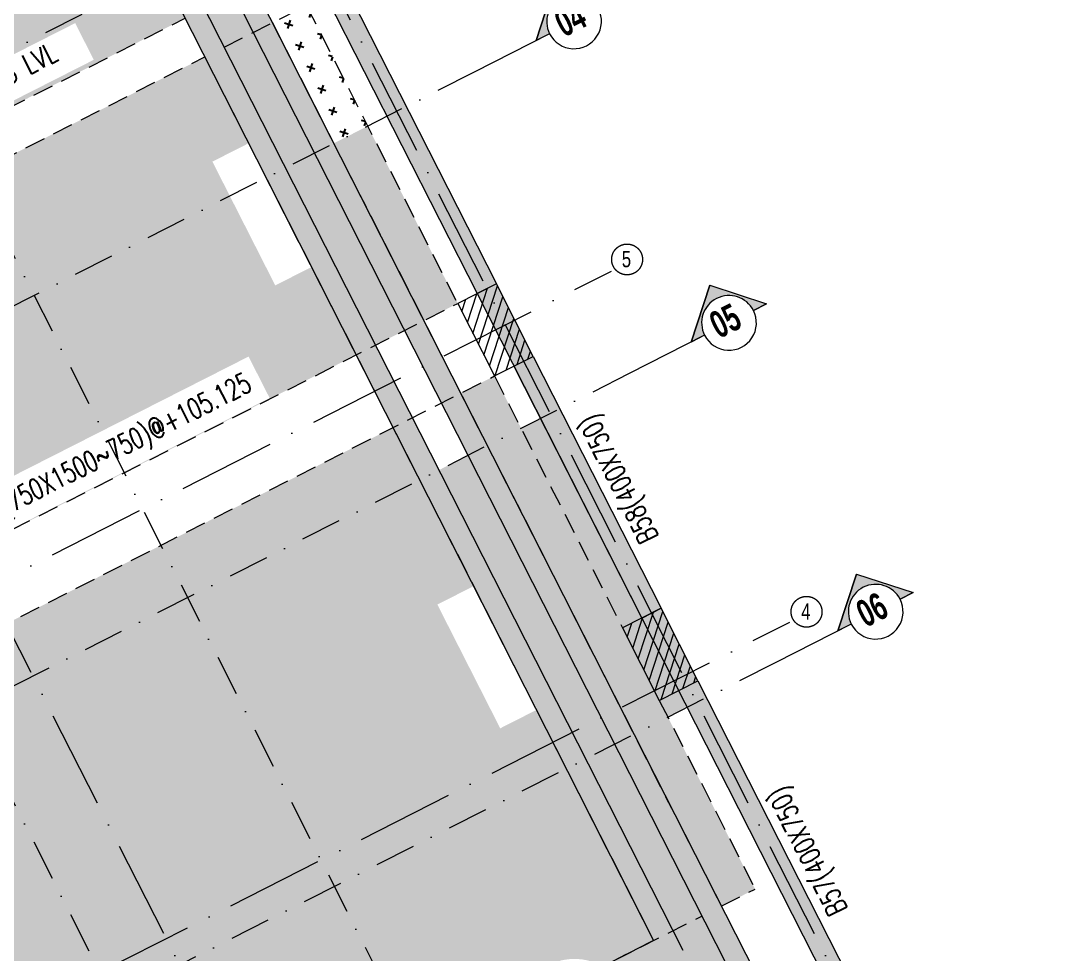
# Model space of a CAD drawing. Header units: millimetres. Extents: x -2919 to 44733, y 0 to 56430.
# Drawn here: x 23755 to 33197, y 35565 to 44180 of the extents above; entities that cross this region are included whole.
import ezdxf

# ---------------------------------------------------------------- set-up
doc = ezdxf.new("R2010")
doc.units = ezdxf.units.MM
for name, pattern in [('ACAD_ISO10W100', [18, 12, -3, 0, -3]), ('CONTINOUS', [0]), ('DASHDOT', [1, 0.5, -0.25, 0, -0.25]), ('HIDDEN', [9.524999999999999, 6.349999999999999, -3.174999999999999])]:
    doc.linetypes.add(name, pattern=pattern)
for name, color, linetype, lineweight in [('Elevation-1', 41, 'Continuous', 20), ('G-ANNO-SYMB', 111, 'Continuous', 9), ('Grids', 9, 'ACAD_ISO10W100', 5), ('S-BEAM-IDEN', 2, 'Continuous', 9), ('S-COL HATCH', 8, 'Continuous', 0), ('S-COLUMN', 6, 'Continuous', 9), ('STR-BEAM', 2, 'CONTINOUS', 18), ('STR-RC WALL HATCH', 9, 'Continuous', 20), ('structural wall', 10, 'HIDDEN', 5)]:
    doc.layers.add(name, color=color, linetype=linetype, lineweight=lineweight)
for name, color, linetype in [('Fixtures', 133, 'Continuous'), ('Hatch', 8, 'Continuous'), ('S- Structural', 5, 'Continuous')]:
    doc.layers.add(name, color=color, linetype=linetype)
doc.styles.add('ROMANS', font='simplex.shx', dxfattribs={"width": 0.75})
doc.styles.add('SOBHA', font='swisscl.ttf')
doc.styles.add('Swis721 LtCn BT_B', font='', dxfattribs={"width": 0.9, "height": 249.9999999999997})
doc.styles.get('Swis721 LtCn BT_B').set_extended_font_data('Swis721 LtCn BT', bold=True)
pattern_1 = [(49.9999504789431, (-25252523.76897712, -12410075.17188596), (91.09232760984843, -7.969621501053467), [9.524999999999904, -104.7749999999992]), (354.999950478943, (-25252523.76897712, -12410075.17188596), (-17.62162814673788, 95.52843785002325), [7.619999999999958, -83.82029208499934]), (100.451395178943, (-25252516.17797419, -12410075.83601926), (73.47069922276646, 87.55881245500152), [8.095004399999846, -89.04512229999877]), (46.18415047894308, (-25252523.76895516, -12410049.77188595), (135.5395022773068, -21.02128111390749), [14.28749999999998, -157.1624999999997]), (96.63550808894254, (-25252512.47400669, -12410051.52364571), (118.7021739515862, 123.7129597039663), [12.14251156999999, -133.5678040799998]), (351.1841016489429, (-25252523.76895516, -12410049.77188595), (118.7021739583232, 123.7129596978718), [11.42998353499978, -125.7298659599982]), (20.99995047894306, (-25252511.06896065, -12410056.12189692), (75.80715144035177, -51.13266461410013), [9.524999999999947, -104.7749999999996]), (325.9999504789429, (-25252511.06896065, -12410056.12189692), (30.90109377114721, 92.093956353209), [7.619999999999992, -83.8199999999999]), (71.45139547894311, (-25252504.75169807, -12410060.38295234), (106.7082450424678, 40.9612922144458), [8.095004399999986, -89.04496879999986]), (37.49995047894311, (-25252523.76897712, -12410075.17188596), (1.544338165987522, 42.27751810181239), [0, -82.80400000000007, 0, -85.09000000000007, 0, -84.13750000000007]), (7.499950478943186, (-25252523.76897712, -12410075.17188596), (33.40987454845087, 50.09025853274045), [0, -48.51399999999943, 0, -80.89899999999889, 0, -32.06749999999945]), (327.499950478943, (-25252552.08997711, -12410075.17186148), (67.79529510771792, -2.864430592183612), [0, -31.74999999999997, 0, -99.05999999999989, 0, -131.4449999999998]), (317.499950478943, (-25252564.78997711, -12410075.1718505), (74.06460168110925, 12.71318150222933), [0, -41.27499999999996, 0, -65.78599999999994, 0, -93.34499999999994])]
pattern_2 = [(162, (-17109379.63090742, -22018365.40629138), (-200.0366698188785, -101.9237741048327), [79.375, -238.125]), (252, (-17109405.11185094, -22018315.39712392), (101.9237741048327, -200.0366698188785), [79.375, -238.125])]
pattern_3 = [(45.00001396789906, (-25479258.3521943, -12251012.0416264), (-56.1266144395504, 56.12658707381072), [])]
pattern_4 = [(79.99999999906112, (-23915.3011732325, -243993.4537349455), (165.7460943013167, 77.28868150550268), [19.04999999999996, -209.5499999999997]), (24.99999999906112, (-23915.3011732325, -243993.4537349455), (-126.0501208873991, 147.8383708334973), [15.23999999999999, -167.6405841699999]), (130.4514446990611, (-23901.48904273659, -243987.0130327232), (39.69597689160375, 225.1270453541081), [16.19000879999999, -178.0902445999999]), (76.1841999990611, (-23940.70117322262, -243949.459644435), (255.7824998140931, 99.12979641789568), [28.57499999999999, -314.3249999999999]), (126.6355576090611, (-23919.38599596173, -243941.198814435), (81.88494875864362, 332.9793764859702), [24.28502313999999, -267.1356081599999]), (21.18415116906109, (-23940.70117322262, -243949.459644435), (81.88494877640689, 332.9793764821513), [22.85996706999998, -251.4597319199999]), (50.9999999990611, (-23912.35412797332, -243947.7581670601), (182.4345135117171, -12.75706392149145), [19.04999999999997, -209.5499999999997]), (355.9999999990611, (-23912.35412797332, -243947.7581670601), (-38.571856503571, 190.4124719077716), [15.24, -167.6399999999999]), (101.451444999061, (-23897.15125183016, -243948.8212557733), (143.8626562400378, 177.6554086405559), [16.19000879999996, -178.0899375999996]), (67.4999999990611, (-23915.3011732325, -243993.4537349455), (-39.60271055812759, 74.7711133080762), [0, -165.6079999999999, 0, -170.1799999999999, 0, -168.2749999999999]), (37.49999999906112, (-23915.3011732325, -243993.4537349455), (7.777237799136869, 120.1687540132445), [0, -97.02799999999984, 0, -161.7979999999997, 0, -64.13499999999986]), (357.4999999990611, (-23964.35458415002, -244021.774734946), (120.2892719261285, 62.83405975203184), [0, -63.49999999999997, 0, -198.1199999999999, 0, -262.8899999999998]), (347.4999999990611, (-23986.35162940528, -244034.474734949), (115.5703886069926, 96.08457785507883), [0, -82.54999999999997, 0, -131.5719999999999, 0, -186.6899999999999])]

# ---------------------------------------------------------------- blocks, each defined once
blk = doc.blocks.new('A$Cab1eb2bb')
at = {"layer": 'Grids', "ltscale": 75}
for p, q in [((33918.4072628431, 17275.3377084434), (15611.25222286954, 53336.23066975735)), ((27917.29738907144, 17276.64807425253), (10840.69226721301, 50913.99241841026)), ((11114.18298839032, 33958.09579973854), (23490.20681241155, 40241.98670121841)), ((12758.04652888328, 30720.53253526799), (25134.06755456701, 37004.4220158998))]:
    blk.add_line(p, q, dxfattribs=at)
at = {"layer": 'Grids', "color": 6, "linetype": 'ByBlock', "ltscale": 75}
for centre in [(23634.10270095244, 40348.63075565174), (25288.4921009317, 37098.83024528809)]:
    blk.add_circle(centre, 142.2061204073397, dxfattribs=at)
at = {"layer": 'Grids', "color": 6, "linetype": 'ByBlock', "ltscale": 75, "style": 'SOBHA'}
for s, p in [('5', (23585.24804883078, 40276.82261906936)), ('4', (25239.63744880632, 37027.02210870572))]:
    blk.add_text(s, height=150, rotation=5.96140778e-08, dxfattribs=at).set_placement(p)
blk = doc.blocks.new('A$C92ac34bc')
at = {"layer": 'S-COL HATCH'}
h = blk.add_hatch(dxfattribs=at)
h.set_pattern_fill('ANSI31', color=6, scale=25.00000000000001, angle=1.39678990605e-05)
h.set_pattern_definition(pattern_3)
h.paths.add_polyline_path([(21952.2664456144, 19744.76563965902), (22352.26644560322, 19744.76563962362), (22352.26644559205, 20494.76563964225), (21952.26644563303, 20494.76563962735)])
h = blk.add_hatch(dxfattribs=at)
h.set_pattern_fill('ANSI31', color=6, scale=25.00000000000001, angle=1.39678990605e-05)
h.set_pattern_definition(pattern_3)
h.paths.add_polyline_path([(21952.26680520177, 16388.50279427692), (22352.26680517197, 16388.50279427133), (22352.26680519804, 17138.50279426202), (21952.26680524647, 17138.50279428623)])
at = {"layer": 'S-COLUMN'}
for points in [[(21952.2664456144, 19744.76563965902), (22352.26644560322, 19744.76563962362), (22352.26644559205, 20494.76563964225), (21952.26644563303, 20494.76563962735)], [(21952.26680520177, 16388.50279427692), (22352.26680517197, 16388.50279427133), (22352.26680519804, 17138.50279426202), (21952.26680524647, 17138.50279428623)]]:
    blk.add_lwpolyline(points, close=True, dxfattribs=at)
blk = doc.blocks.new('A$Ce47450c8')
at = {"layer": 'G-ANNO-SYMB', "extrusion": (0, 0, -1)}
h = blk.add_hatch(color=9, dxfattribs=at)
edge = h.paths.add_edge_path(flags=0)
edge.add_line((-136.8343995958566, 252.34375), (0, 252.34375))
edge.add_line((0, 252.34375), (-390.3115636557341, 642.6553136575967))
edge.add_line((-390.3115636557341, 642.6553136575967), (-780.6231273114681, 252.34375))
edge.add_line((-780.6231273114681, 252.34375), (-641.5218995958566, 252.34375))
edge.add_arc((-389.1781495958566, 252.34375), 252.3437499999996, -1.1368683772161603e-13, 180.0000000000005, ccw=False)
for p, q in [((390.3115636557341, 642.6553136575967), (0, 252.34375)), ((390.3115636557341, 642.6553136575967), (780.6231273114681, 252.34375)), ((136.8343995958566, 252.34375), (0, 252.34375)), ((641.5218995958566, 252.34375), (780.6231273114681, 252.34375))]:
    blk.add_line(p, q, dxfattribs=at)
at = {"layer": 'G-ANNO-SYMB', "color": 1, "extrusion": (0, 0, -1)}
for p, q in [((390.3115636557341, 642.6553136575967), (0, 252.34375)), ((780.6231273114681, 252.34375), (390.3115636557341, 642.6553136575967)), ((0, 252.34375), (136.8343995958566, 252.34375))]:
    blk.add_line(p, q, dxfattribs=at)
at = {"layer": 'G-ANNO-SYMB', "color": 2, "extrusion": (0, 0, -1)}
blk.add_line((641.5218995958566, 252.34375), (1422.985443849117, 252.34375), dxfattribs=at)
at = {"layer": 'G-ANNO-SYMB', "color": 5, "extrusion": (0, 0, -1)}
blk.add_line((641.5218995958566, 252.34375), (780.6231273114681, 252.34375), dxfattribs=at)
at = {"layer": 'G-ANNO-SYMB', "extrusion": (0, 0, -1)}
blk.add_arc((-389.1781495958566, 252.34375), 252.34375, 0, 180, dxfattribs=at)
at = {"layer": 'G-ANNO-SYMB', "color": 2, "extrusion": (0, 0, -1)}
for radius, start, end in [(252.3437499999996, 0, 180), (252.34375, 180, 0)]:
    blk.add_arc((-389.1781495958566, 252.34375), radius, start, end, dxfattribs=at)
blk = doc.blocks.new('TTTRTT')
at = {"layer": 'STR-RC WALL HATCH', "linetype": 'Continuous', "ltscale": 150}
h = blk.add_hatch(dxfattribs=at)
h.set_pattern_fill('AR-CONC', color=9, scale=0.9999999999999998, angle=29.99999999906111)
h.set_pattern_definition([(79.99999999906112, (-60002.51844512671, 6670.898909725249), (165.7460943013167, 77.28868150550267), [19.05, -209.5499999999999]), (24.99999999906112, (-60002.51844512671, 6670.898909725249), (-126.0501208873991, 147.8383708334972), [15.23999999999999, -167.6405841699999]), (130.4514446990611, (-59988.70631463453, 6677.339611953124), (39.69597689160372, 225.1270453541081), [16.19000879999999, -178.0902445999999]), (76.18419999906112, (-60027.91844512522, 6714.893000239506), (255.7824998140931, 99.12979641789568), [28.57499999999999, -314.3249999999999]), (126.6355576090611, (-60006.60326785594, 6723.153830235824), (81.88494875864357, 332.9793764859702), [24.28502313999999, -267.1356081599999]), (21.18415116906109, (-60027.91844512522, 6714.893000239506), (81.88494877640684, 332.9793764821513), [22.85996706999998, -251.4597319199998]), (50.99999999906111, (-59999.57139987032, 6716.5944776088), (182.434513511717, -12.75706392149144), [19.05, -209.5499999999999]), (355.9999999990611, (-59999.57139987032, 6716.5944776088), (-38.57185650357099, 190.4124719077716), [15.23999999999999, -167.6399999999999]), (101.4514449990611, (-59984.36852372438, 6715.531388904899), (143.8626562400377, 177.6554086405559), [16.19000879999999, -178.0899375999999]), (67.4999999990611, (-60002.51844512671, 6670.898909725249), (-39.60271055812757, 74.77111330807617), [0, -165.6079999999999, 0, -170.1799999999999, 0, -168.2749999999999]), (37.49999999906111, (-60002.51844512671, 6670.898909725249), (7.777237799136884, 120.1687540132445), [0, -97.02799999999996, 0, -161.7979999999999, 0, -64.13499999999998]), (357.4999999990611, (-60051.57185604796, 6642.577909728513), (120.2892719261285, 62.83405975203183), [0, -63.49999999999995, 0, -198.1199999999998, 0, -262.8899999999997]), (347.4999999990611, (-60073.56890130416, 6629.877909727395), (115.5703886069926, 96.0845778550788), [0, -82.54999999999998, 0, -131.572, 0, -186.69])])
h.paths.add_polyline_path([(25207125.65979447, 12232579.26199847, 0.9850206251794638), (25200612.45853915, 12229392.99314122), (25202174.36797854, 12226316.83718342), (25199396.17252175, 12224906.21634012, -0.2314638047873529), (25202396.5463217, 12215962.73315466), (25206399.61554533, 12217995.27968853), (25208007.55586659, 12214828.46663619), (25208547.06137056, 12215102.39902154, 0.7947194144605008), (25213932.49131611, 12217836.83576085), (25214471.99648823, 12218110.76797771)])
h.paths.add_polyline_path([(25202443.24363257, 12226229.05402644), (25200792.16305636, 12229480.831129, -0.984592849756981), (25206947.34130996, 12232488.69424116), (25214203.12083417, 12218198.55113472), (25213696.28346675, 12217941.20590281, -0.8401680506790205), (25208602.1767229, 12215354.68769066), (25208095.33902362, 12215097.34229024), (25206487.39871099, 12218264.15532557), (25202637.54298374, 12216309.4024904, 0.2159078449308406), (25199727.60161913, 12224850.19451613)], flags=16)
h = blk.add_hatch(dxfattribs=at)
h.set_pattern_fill('AR-CONC', color=9, scale=0.9999999999999998, angle=29.99999999906111)
h.set_pattern_definition(pattern_4)
h.paths.add_polyline_path([(25202829.95732085, 12234193.64662689), (25202738.3836994, 12234373.99942718, 0.1046853670022099), (25201444.67925911, 12233611.24695786), (25201539.46304106, 12233426.26476233, -0.110914298025562)])
h.paths.add_polyline_path([(25206840.53622996, 12232683.06807672), (25207019.22208983, 12232773.79531391, 0.3547729786223798), (25202738.3836994, 12234373.99942718), (25202829.95732085, 12234193.64662689, -0.3513533241327758)])
h.paths.add_polyline_path([(25207125.65978315, 12232579.26198272, 0.0152931165305868), (25207019.22208983, 12232773.79531391), (25206840.53622996, 12232683.06807672, -0.0161890742415739), (25206947.34129273, 12232488.69423704), (25207871.09153566, 12230669.38273208), (25208049.42101945, 12230759.92882646)])
h.paths.add_polyline_path([(25208049.42101945, 12230759.92882646), (25207871.09153566, 12230669.38273208), (25208210.63996764, 12230000.6474613), (25208388.96945145, 12230091.19355569)])
h.paths.add_polyline_path([(25208388.96945145, 12230091.19355569), (25208210.63996764, 12230000.6474613), (25208367.16201036, 12229692.37977179), (25208545.49141589, 12229782.9260203)])
h.paths.add_polyline_path([(25208545.49141589, 12229782.9260203), (25208367.16201036, 12229692.37977179), (25209447.38165767, 12227564.90424761), (25209625.71106322, 12227655.45049613)])
h.paths.add_polyline_path([(25209625.71106322, 12227655.45049613), (25209447.38165767, 12227564.90424761), (25209657.28456562, 12227151.50378761), (25209835.61404941, 12227242.049882)])
h.paths.add_polyline_path([(25209835.61404941, 12227242.049882), (25209657.28456562, 12227151.50378761), (25209838.37706268, 12226794.84497654), (25210016.70654647, 12226885.39107093)])
h.paths.add_polyline_path([(25210016.70654647, 12226885.39107093), (25209838.37706268, 12226794.84497654), (25210334.08876796, 12225818.54860696), (25210512.41817349, 12225909.09485547)])
h.paths.add_polyline_path([(25210512.41817349, 12225909.09485547), (25210334.08876796, 12225818.54860696), (25211234.15249629, 12224045.88731812), (25211412.48198009, 12224136.43341251)])
h.paths.add_polyline_path([(25211412.48198009, 12224136.43341251), (25211234.15249629, 12224045.88731812), (25211573.70092828, 12223377.15204738), (25211752.03041207, 12223467.69814176)])
h.paths.add_polyline_path([(25211752.03041207, 12223467.69814176), (25211573.70092828, 12223377.15204738), (25211819.21066301, 12222893.62450474), (25211997.54006854, 12222984.17075325)])
h.paths.add_polyline_path([(25211997.54006854, 12222984.17075325), (25211819.21066301, 12222893.62450474), (25213171.7635516, 12220229.79296568), (25213350.09295714, 12220320.3392142)])
h.paths.add_polyline_path([(25213350.09295714, 12220320.3392142), (25213171.7635516, 12220229.79296568), (25213976.75901049, 12218644.36713113), (25214155.08849428, 12218734.91322551)])
h.paths.add_polyline_path([(25212983.89190749, 12217386.0645898), (25212784.68349876, 12216121.29962224), (25213208.03578916, 12216054.61898334), (25213407.24419789, 12217319.3839509)], flags=9)
h.paths.add_polyline_path([(25210898.67948313, 12214641.38330802), (25213205.00069853, 12215812.45929309), (25213010.96670722, 12216194.59052658), (25210704.64549181, 12215023.5145415)], flags=9)
h = blk.add_hatch(dxfattribs=at)
h.set_pattern_fill('AR-CONC', color=9, scale=0.9999999999999998, angle=29.99999999906111)
h.set_pattern_definition(pattern_4)
edge = h.paths.add_edge_path()
edge.add_line((25202846.55710746, 12226097.37926509), (25201061.79745221, 12229612.43520125))
edge.add_arc((25203893.10477153, 12230936.97478566), 3125.812893796954, 26.933721192435485, 205.0710899308695, ccw=False)
edge.add_line((25206679.86416851, 12232352.84141439), (25213799.80734689, 12218330.22584435))
edge.add_line((25213799.8073469, 12218330.22584436), (25213324.82398741, 12218089.05439438))
edge.add_arc((25210922.86446785, 12217093.77028374), 2599.999998939344, -148.66922110178228, 22.507327370105315, ccw=False)
edge.add_line((25208701.99744436, 12215741.82736392), (25208227.01375299, 12215500.65574542))
edge.add_line((25208227.01375299, 12215500.65574542), (25206619.07345331, 12218667.46875525))
edge.add_line((25206619.07345331, 12218667.46875525), (25202975.37814936, 12216817.39326397))
edge.add_arc((25191754.18309009, 12217367.44303456), 11234.66836663246, 357.1936746283611, 401.1517256325229)
edge.add_line((25200213.54704261, 12224760.47589171), (25202846.55710746, 12226097.37926509))
edge = h.paths.add_edge_path(flags=16)
edge.add_line((25206706.85660987, 12218936.34440787), (25203186.76528861, 12217149.02845386))
edge.add_arc((25191754.18309012, 12217367.44303457), 11434.66836660694, 358.9055218433206, 399.8672051462049)
edge.add_line((25200530.65900508, 12224697.18458311), (25203115.43276186, 12226009.59610738))
edge.add_line((25203115.43276185, 12226009.59610738), (25201240.12669524, 12229702.98176984))
edge.add_arc((25203893.07893104, 12230936.90086251), 2925.869425094589, 26.935785213566305, 204.9436890007769, ccw=False)
edge.add_line((25206501.53476385, 12232262.29516648), (25213530.93169332, 12218418.00900044))
edge.add_line((25213530.93169333, 12218418.00900044), (25213062.81733432, 12218180.32526591))
edge.add_arc((25210922.86446785, 12217093.77028373), 2399.999999998882, -153.0809468658672, 26.919053134132923, ccw=False)
edge.add_line((25208782.91160138, 12216007.21530156), (25208314.79641675, 12215769.53155537))
edge.add_line((25208314.79641675, 12215769.53155537), (25206706.85660987, 12218936.34440787))
at = {"layer": 'structural wall', "color": 4, "linetype": 'Continuous', "ltscale": 150}
for p, q in [((25207125.68768234, 12232579.20703571), (25214471.99648207, 12218110.76795181)), ((25206679.86416851, 12232352.84141439), (25213799.8073469, 12218330.22584436))]:
    blk.add_line(p, q, dxfattribs=at)
blk.add_lwpolyline([(25206706.85660987, 12218936.34440787), (25203186.76528861, 12217149.02845387, 0.1806568076135322), (25200530.65900508, 12224697.18458311), (25203115.43276185, 12226009.59610738), (25201240.12669524, 12229702.98176984, -0.9827650558612318), (25206501.53476385, 12232262.29516648), (25213530.93169333, 12218418.00900044), (25213062.81733431, 12218180.32526591, -1), (25208782.91160138, 12216007.21530156), (25208314.79641675, 12215769.53155537)], format="xyb", close=True, dxfattribs=at)
blk.add_lwpolyline([(25206947.35827681, 12232488.66078719), (25214203.120828, 12218198.55110882), (25213696.28346154, 12217941.2058774)], dxfattribs=at)

msp = doc.modelspace()

# ---------------------------------------------------------------- hatches: boundary and pattern name
at = {"layer": 'Fixtures'}
h = msp.add_hatch(dxfattribs=at)
h.set_pattern_fill('CROSS', color=8, scale=25, angle=162)
h.set_pattern_definition(pattern_2)
h.paths.add_polyline_path([(16673.96322530135, 46668.13319241069, -0.0078648736661446), (16627.02258149907, 46772.08545980416), (16310.29862733558, 46611.26977280341), (17334.39973765984, 44594.31450182013), (17646.48191555217, 44752.77300084195)])
h.paths.add_polyline_path([(17646.48194332793, 44752.77301494963), (17334.40073879435, 44594.31501014345), (17673.94828334078, 43925.57928880117), (17986.03037526831, 44084.03774418123)])
h.paths.add_polyline_path([(16408.62851214036, 47455.45230155997), (15989.67757550999, 47242.73161038198), (16148.13373366371, 46930.65546784364), (16310.2999699898, 46611.27045453153), (16627.02258149907, 46772.08545980416, -0.0495875294855299)])
h.paths.add_polyline_path([(16951.03480174765, 50243.13883902691), (16951.03479118272, 50243.13885982893, 0.1738739142813285), (16344.81595026329, 47871.65953683294), (16537.40227330103, 47969.44448462687, -0.1595301950479204), (17055.52262333408, 50037.35172565095), (16951.03480174765, 50243.13883902691, 0.1738739137108606), (16344.81593677774, 47871.65952998958), (16344.81595026329, 47871.65953683294, -0.1738739142813285), (16951.03479118272, 50243.13885982893), (16599.5221417062, 50935.43746797926, 0.3762485783812888), (15808.62975619361, 47599.4131064061), (16344.81593677774, 47871.65952998958, -0.1738739137108606)])
h.paths.add_polyline_path([(18624.04340213164, 51995.46347045339), (17598.08501343056, 51474.53713163175), (17598.08477211371, 51474.53760690428), (17286.0102933459, 51316.08301707916), (17506.18394998088, 50886.38707578368, -0.1046853670320963), (18799.88838762417, 51649.1395504158)])
h.paths.add_polyline_path([(16929.34906138107, 51134.98928091488, 0.0371097924970276), (16599.5221417062, 50935.43746797926), (16951.03479118272, 50243.13885982893, -0.0295983912314214), (17211.87767481431, 50583.599980494), (17211.86307458207, 50583.62847462855)])
h.paths.add_polyline_path([(21699.66275039688, 53557.09730935656), (21387.58646141365, 53398.64180039801), (18624.04337971285, 51995.46351459436), (18799.88838762417, 51649.1395504158, -0.2685124884990469), (22359.50849866495, 50925.59603872336), (22897.18174930289, 51198.59751587174)])
h.paths.add_polyline_path([(23078.27393807843, 50841.93854827993), (22657.88029764965, 50628.4853299167, -0.0495870961842822), (23080.72680170462, 50048.93542408757), (23398.89284425602, 50210.48332736454)])
h.paths.add_polyline_path([(23398.89284425602, 50210.48332736454), (23080.72680170462, 50048.93542408757, -0.0152846764526218), (23187.10906091705, 49854.5111979302), (24110.92570242658, 48035.06892196647), (24422.99706525728, 48193.52192970179)])
h.paths.add_polyline_path([(24919.06652897224, 47216.5189892184), (24606.99612664059, 47058.066129921), (25687.21577396616, 44930.59060574881), (25999.28431902454, 45089.04252201877)])
h.paths.add_polyline_path([(26390.2792669721, 44318.98248576559), (26078.21125722304, 44160.53118055128), (26643.50385251269, 43047.19634771161), (26955.57075337693, 43205.64742914773)])
h = msp.add_hatch(dxfattribs=at)
h.set_pattern_fill('CROSS', color=8, scale=25, angle=162)
h.set_pattern_definition(pattern_2)
h.paths.add_polyline_path([(26955.57075337693, 43205.64742914773), (26643.50382475182, 43047.19633361511), (27473.98666307703, 41411.5735080298), (27786.05230076984, 41570.02360883168)])
h.paths.add_polyline_path([(28125.60015472397, 40901.28804458863), (27813.53509505466, 40742.83823728375), (28059.04475152865, 40259.31084877066), (28371.10925630108, 40417.76071359776)])
h.paths.add_polyline_path([(28059.04475152865, 40259.31084877066), (29411.59764012322, 37595.47930970602), (29901.98924775049, 37844.47425386496), (29483.86416267976, 38667.96676429175), (28549.43866174296, 40508.30696206353)])
h.paths.add_polyline_path([(29723.65984236822, 37753.92800543271), (29411.59766789153, 37595.47932380624), (30216.59312980994, 36010.05348329433), (30528.65414607897, 36168.50105124526)])
h.paths.add_polyline_path([(17123.30215382948, 46887.5753288623, -0.0097478472128369), (17073.82308520749, 46998.94714491628), (16805.70846685395, 46862.81270993315, 0.0085469090251715), (16853.66775178537, 46755.97123077325), (17824.81142712757, 44843.31910933367), (18092.3056528233, 44979.13825090788)])
h.paths.add_polyline_path([(16872.5407682471, 47691.00192596577), (16593.52162298932, 47549.33105178364, 0.0525822858228589), (16805.70846685395, 46862.81270993315), (17073.82308520749, 46998.94714491628, -0.0578363732804086)])
h.paths.add_polyline_path([(17216.60402773693, 49720.10444526188), (17055.52262333408, 50037.35172565095, 0.1595301950479203), (16537.40227330103, 47969.44448462687), (16830.21024123207, 48118.11657830141, -0.1341726219402024)])
h.paths.add_polyline_path([(19029.07391476258, 51197.76227656565), (18891.46200901642, 51468.78675022907, 0.1750967665451061), (17055.52262333408, 50037.35172565095), (17216.60402773693, 49720.10444526188, -0.1940747788068458)])
h.paths.add_polyline_path([(18891.46200901642, 51468.78675022907), (19029.07391476258, 51197.76227656565, -0.3454123760431557), (22633.92632354424, 49822.07375194691), (22902.04094190523, 49958.20818693377, 0.3513533269565955)])
h.paths.add_polyline_path([(23008.84599241987, 49763.83436845802, 0.0161890724534683), (22902.04094190523, 49958.20818693377), (22633.92632354424, 49822.07375194691, -0.017748659276006), (22741.36886069551, 49627.98156056367), (24161.17261279747, 46831.70050863362), (24428.6667211093, 46967.51988141052)])
h.paths.add_polyline_path([(24428.6667211093, 46967.51988141052), (24161.17261279747, 46831.70050863362), (25241.3922601156, 44704.22498445771), (25508.88636841998, 44840.04435723089)])
h.paths.add_polyline_path([(25508.88636841998, 44840.04435723089), (25241.3922601156, 44704.22498445771), (26197.68033866957, 42820.8307264205), (26465.17444697395, 42956.6500991974)])
h.paths.add_polyline_path([(26465.17444697395, 42956.6500991974), (26197.68033866957, 42820.8307264205), (27028.16298134253, 41185.2082861755), (27295.65720704571, 41321.02742774598)])
h.paths.add_polyline_path([(27880.71537375823, 40168.76461435668), (27613.22126545385, 40032.94524158351), (28965.77415404841, 37369.11370251887), (29233.26826236025, 37504.93307528831)])
h.paths.add_polyline_path([(29233.26826236025, 37504.93307528831), (28965.77415404841, 37369.11370251887), (29861.31204846129, 35605.36597207748), (29386.32868897542, 35364.19452209584, -0.3342296477970002), (28605.84264516458, 32336.4676049035), (28744.22127999738, 32063.93307041563, 0.3135204394513189), (29757.78816215322, 35216.34600462578), (29997.13142122701, 35337.87186376192), (30264.62552956119, 35473.69123654254)])
h = msp.add_hatch(dxfattribs=at)
h.set_pattern_fill('CROSS', color=8, scale=25, angle=162)
h.set_pattern_definition(pattern_2)
edge = h.paths.add_edge_path()
edge.add_arc((19954.57999482006, 48212.03977015242), 2925.869425080649, 106.5523069647332, 136.2730361040041)
edge.add_line((17840.22406495735, 50234.46675139852), (17840.40296148881, 50234.11761281081))
edge.add_arc((19955.01181303337, 48213.21325948462), 2925.000000055271, 106.5674378331027, 136.2980139296391, ccw=False)
edge.add_line((19120.96651899442, 51016.78124471567), (19029.07395529374, 51197.76219671033))
edge.add_arc((19954.60583538934, 48212.11369329319), 3125.812893797446, 107.2231008100421, 135.0067313192286)
edge.add_line((17744.06268447265, 50422.13749971799), (17840.22406495735, 50234.46675139852))
edge.add_arc((19954.57999482006, 48212.03977015242), 2925.869425079972, 106.55230696473319, 136.2730361040041, ccw=False)
edge.add_line((19121.02741483971, 51016.66131129301), (19120.96651899442, 51016.78124471567))
edge.add_arc((19955.01181303337, 48213.21325948462), 2925.00000005488, 106.5674378331027, 136.298013929639)
edge.add_line((17840.40296148881, 50234.11761281081), (18492.22857002541, 48961.99985492043))
edge.add_line((18492.22857002541, 48961.99985492043), (19821.56435669586, 49636.96487498842))
edge.add_line((19821.56435669586, 49636.96487498842), (19121.02741483971, 51016.66131129301))
edge = h.paths.add_edge_path()
edge.add_line((19121.02741483971, 51016.66131129301), (19821.56435669586, 49636.96487498842))
edge.add_line((19821.56435669586, 49636.96487498842), (21675.49827880785, 50578.29253614507))
edge.add_arc((19954.57999483868, 48212.03977012261), 2925.869425112527, 53.97251288252983, 106.552306964927)
edge = h.paths.add_edge_path()
edge.add_line((21347.382269945, 46631.89060757122), (23486.76758131758, 47718.15508952178))
edge.add_line((23486.76758131758, 47718.15508952178), (22563.03697318211, 49537.43181961216))
edge.add_arc((19954.57999480888, 48212.03977043182), 2925.869424983704, 26.93573568733601, 31.28150882382739)
edge.add_line((22455.10539764538, 49731.27793537639), (20323.27765535191, 48648.84846187941))
edge.add_line((20323.27765535191, 48648.84846187941), (21347.382269945, 46631.89060757122))
h.paths.add_polyline_path([(18285.80601387843, 47614.3280302342), (19309.90973432734, 45597.37193690426), (21347.382269945, 46631.89060757122), (20323.27765535191, 48648.84846187941)])
h.paths.add_polyline_path([(20323.27765535191, 48648.84846187941), (20002.65685373172, 49280.30606391839), (17965.18431811407, 48245.7873932477), (18285.80601387843, 47614.3280302342)])
edge = h.paths.add_edge_path()
edge.add_arc((19954.5799947977, 48212.03977011144), 2925.869425159666, 31.28150882907545, 45.46772355795558)
edge.add_line((22006.52425675467, 50297.76186063699), (20002.65685373172, 49280.30606391839))
edge.add_line((20002.65685373172, 49280.30606391839), (20323.27765535191, 48648.84846187941))
edge.add_line((20323.27765535191, 48648.84846187941), (22455.10539764538, 49731.27793537639))
edge = h.paths.add_edge_path()
edge.add_line((18285.80601387843, 47614.3280302342), (17965.18431811407, 48245.7873932477))
edge.add_line((17965.18431811407, 48245.7873932477), (17061.25724935904, 47786.82197741233))
edge.add_arc((19955.01181299612, 48213.21325957775), 2925.000000013178, 188.3821485523228, 202.5720130288108)
edge.add_line((17254.07318450138, 47090.46862023138), (18285.80601387843, 47614.3280302342))
edge = h.paths.add_edge_path()
edge.add_arc((19955.01181303709, 48213.21325953118), 2925.000000037809, 153.8986369899362, 179.8755105594186)
edge.add_line((17030.01871723309, 48219.56855010054), (17784.09182109311, 48602.44620431773))
edge.add_line((17784.09182109311, 48602.44620431773), (17328.31176687404, 49500.09781834297))
edge = h.paths.add_edge_path()
edge.add_arc((19955.01181304455, 48213.21325949207), 2925.000000061714, 144.8461230849551, 153.8986369893123)
edge.add_line((17328.31176687404, 49500.09781834297), (17784.09182109311, 48602.44620431773))
edge.add_line((17784.09182109311, 48602.44620431773), (18135.56717634573, 48780.90643431804))
edge.add_line((18135.56717634573, 48780.90643431804), (17563.50647852197, 49897.35316915251))
edge = h.paths.add_edge_path()
edge.add_line((18285.80601387843, 47614.3280302342), (17254.07318450138, 47090.46862023138))
edge.add_arc((19955.01181310415, 48213.21325957961), 2925.000000113476, 202.5720130280322, 206.9190531351724)
edge.add_line((17346.94425701722, 46888.97437495552), (18270.67366331443, 45069.70390707068))
edge.add_line((18270.67366331443, 45069.70390707068), (19309.90973432734, 45597.37193690426))
edge.add_line((19309.90973432734, 45597.37193690426), (18285.80601387843, 47614.3280302342))
h.paths.add_polyline_path([(19805.98223757371, 44620.3649812173), (18766.74662264064, 44092.69605319015), (19176.97753187641, 43284.75276040472), (19846.96626980975, 41965.22052893974), (20886.20188475028, 42492.88945696316)])
h.paths.add_polyline_path([(20886.20188475028, 42492.88945696316), (22923.6735262163, 43527.40988862328), (22686.29471397027, 43994.92370805702), (21975.8476944603, 43635.69156186096), (21703.20878091827, 44172.65036572329), (21367.24745466187, 44002.06716245971), (21119.61755185202, 44489.77104412578), (22165.42185687646, 45020.77456863783), (21843.45387906209, 45654.88541286625), (19805.98223757371, 44620.3649812173)])
h.paths.add_polyline_path([(18610.22209524736, 44400.96863630228), (18766.74662264064, 44092.69605319015), (19805.98223757371, 44620.3649812173), (19649.45816626027, 44928.63666612469)])
h.paths.add_polyline_path([(19649.45816626027, 44928.63666612469), (19805.98223757371, 44620.3649812173), (21843.45387906209, 45654.88541286625), (21686.93070185557, 45963.15533679537)])
h.paths.add_polyline_path([(21686.93070185557, 45963.15533679537), (21843.45387906209, 45654.88541286625), (23982.8374071531, 46741.15131512842), (23826.31543527171, 47049.41952527128)])
h.paths.add_polyline_path([(22823.61768081412, 44741.53411565534), (22413.05204282328, 44533.07083072327), (22438.66452778503, 44482.62744641118), (22657.17566439882, 44593.11594509892), (22904.80556722358, 44105.41206345521), (22686.29471397027, 43994.92370805702), (22923.6735262163, 43527.40988862328), (25063.05521555618, 44613.67485724948), (23982.8374071531, 46741.15131512842), (21843.45387906209, 45654.88541286625), (22165.42185687646, 45020.77456863783), (22575.98777799681, 45229.23799730651)])
h.paths.add_polyline_path([(22923.6735262163, 43527.40988862328), (23133.57529963925, 43114.01166298799), (25272.9575705044, 44200.27460113726), (25063.05521555618, 44613.67485724948)])
h.paths.add_polyline_path([(21096.10276402161, 42079.49299230985), (20886.20188475028, 42492.88945696316), (19846.96626980975, 41965.22052893974), (20056.86669303849, 41551.82496249489)])
h.paths.add_polyline_path([(23133.57529963925, 43114.01166298799), (22923.6735262163, 43527.40988862328), (20886.20188475028, 42492.88945696316), (21096.10276402161, 42079.49299230985)])
h.paths.add_polyline_path([(23810.3806363903, 41781.05424790643), (23314.66779665277, 42757.35285191052), (21277.19526106492, 41722.8341812361), (21772.90899490938, 40746.53381626121)])
h.paths.add_polyline_path([(25949.7608163394, 42867.31845013983), (25454.04975928739, 43843.61563355289), (23314.66779665277, 42757.35285191052), (23810.3806363903, 41781.05424790643)])
h.paths.add_polyline_path([(23810.3806363903, 41781.05424790643), (24710.44323006645, 40008.39519347809), (26849.82281675562, 41094.65676867031), (25949.7608163394, 42867.31845013983)])
h.paths.add_polyline_path([(21772.90899490938, 40746.53381626121), (22672.97069441155, 38973.87652286701), (24710.44323006645, 40008.39519347809), (23810.3806363903, 41781.05424790643)])
h.paths.add_polyline_path([(21277.19526106492, 41722.8341812361), (20237.9591900669, 41195.16615142487), (20733.67337998375, 40218.86488823406), (21772.90899490938, 40746.53381626121)])
h.paths.add_polyline_path([(21633.73462343589, 38446.20849308931), (22672.97069441155, 38973.87652286701), (21772.90899490938, 40746.53381626121), (20733.67337998375, 40218.86488823406)])
h.paths.add_polyline_path([(21973.28305534646, 37777.4732223656), (22218.79527486488, 37293.94078592025), (23258.0308897458, 37821.60971392505), (23012.51912632957, 38305.14125213213)])
edge = h.paths.add_edge_path()
edge.add_line((23258.0308897458, 37821.60971392505), (22218.79527486488, 37293.94078592025))
edge.add_line((22218.79527486488, 37293.94078592025), (22768.40088859573, 36211.50121515803))
edge.add_line((22768.40088859573, 36211.50121515803), (24398.24150225893, 33001.42232626863))
edge.add_line((24398.24150225893, 33001.42232626863), (24866.35689230636, 33239.1056678649))
edge.add_arc((27006.31069789455, 34325.6588004604), 2400.000000000925, 206.91900361291, 249.7729718428753)
edge.add_line((26176.53259504214, 32073.66672675498), (23258.0308897458, 37821.60971392505))
edge = h.paths.add_edge_path()
edge.add_arc((27006.31069789455, 34325.65880047158), 2400.000000011606, 249.7729718429675, 309.5705546819819)
edge.add_line((28535.17771828547, 32475.64106163197), (25295.50253123418, 38856.13014557772))
edge.add_line((25295.50253123418, 38856.13014557772), (23258.0308897458, 37821.60971392505))
edge.add_line((23258.0308897458, 37821.60971392505), (26176.53259504214, 32073.66672675498))
h.paths.add_polyline_path([(23012.51912632957, 38305.14125213213), (23258.0308897458, 37821.60971392505), (25295.50253123418, 38856.13014557772), (25049.99166196957, 39339.65992272831)])
h.paths.add_polyline_path([(25049.99166196957, 39339.65992272831), (25295.50253123418, 38856.13014557772), (27434.88018316403, 39942.39306422882), (27189.37067070231, 40425.92120443843)])
h.paths.add_polyline_path([(18848.34178591147, 49232.22480420582), (18155.47874021903, 50596.75174957328), (17773.34750697389, 50402.71775777451), (18466.21055265143, 49038.19081240333)], flags=16)
edge = h.paths.add_edge_path()
edge.add_line((19857.38955512643, 51284.96874527074), (21078.52367352322, 50900.07151461579))
edge.add_line((21003.13960411772, 50477.0998213049), (21131.97549722344, 50885.84764336049))
edge.add_line((21131.97549722716, 50885.8476433549), (19910.84137883037, 51270.74487400986))
edge.add_line((19910.84137885645, 51270.74487401358), (19782.00548575073, 50861.99705195427))
edge = h.paths.add_edge_path(flags=17)
edge.add_line((23250.50357982144, 48302.97275460325), (22670.82702932879, 49444.58981390483))
edge.add_line((22670.82702932134, 49444.58981390111), (22288.69579608366, 49250.55582210794))
edge.add_line((22622.60660601035, 49420.09808623605), (23202.28315649554, 48278.48102693259))
edge.add_line((22868.37234656885, 48108.93876281939), (23250.50357981399, 48302.97275461442))
h.paths.add_polyline_path([(20004.75463690236, 45970.31839664839), (22634.29519007728, 47305.51479389332), (22440.26119957492, 47687.64602778666), (19810.72064639255, 46352.44963053055)])
h.paths.add_polyline_path([(18720.7241554372, 48076.75599618814), (21350.26470861212, 49411.95239344053), (21156.23071809486, 49794.08362732641), (18526.69016492739, 48458.88723007403)])
edge = h.paths.add_edge_path()
edge.add_line((17069.01482148096, 48373.71041252278), (17210.23230685666, 49646.25590683706))
edge.add_line((17661.65072417632, 49591.76894043944), (17235.69407336041, 49639.0383916106))
edge.add_line((17235.69407334551, 49639.0383915957), (17094.47658796981, 48366.49289728515))
edge.add_line((17094.47658797726, 48366.4928972926), (17520.43323879316, 48319.22344611958))
h.paths.add_polyline_path([(18320.36020870879, 45799.71221608482), (17740.6836582087, 46941.32927538268), (17358.55242497101, 46747.29528359137), (17938.22897545621, 45605.67822429351)], flags=16)
edge = h.paths.add_edge_path(flags=16)
edge.add_line((19833.36835663765, 44634.25949846394), (20863.53047465533, 45157.3427979052))
edge.add_line((21090.61279178038, 44710.10776292346), (20896.57880126313, 45092.23899681121))
edge.add_line((20896.57880127057, 45092.23899681679), (19866.4166832529, 44569.15569737553))
edge.add_line((19866.41668326035, 44569.15569737367), (20060.45067377761, 44187.02446348592))
h.paths.add_polyline_path([(24900.90352794901, 45052.52917880006), (24321.22697745636, 46194.14623810909), (23939.09574421868, 46000.11224631406), (24518.77229470387, 44858.49518701248)], flags=17)
h.paths.add_polyline_path([(21666.07544069365, 42413.89308208786), (24430.57928326354, 43817.56204625032), (24258.78394566104, 44155.91024870984), (21494.28010310605, 42752.24128456972)])
h.paths.add_polyline_path([(26485.9803163819, 41930.73880913667), (25906.30376591161, 43072.35586843453), (25524.17253265903, 42878.32187664323), (26103.84908315912, 41736.70481734537)])
h.paths.add_polyline_path([(23410.98434380069, 39357.45388940535), (26051.67039131001, 40698.30961138569), (25857.63640077785, 41080.44084526412), (23216.95035329089, 39739.58512327634)])
h.paths.add_polyline_path([(22491.91513968632, 37767.41748665832), (22844.46937596425, 37946.42550917529), (21683.42044930533, 40233.09798258356), (21330.86621303484, 40054.0899600666)])
edge = h.paths.add_edge_path()
edge.add_line((26636.43780731038, 31873.9863464497), (25484.85716341064, 32433.6080346033))
edge.add_line((25660.96924478188, 32855.93073963188), (25473.64817762002, 32470.46441531368))
edge.add_line((25473.64817764238, 32470.46441530995), (26625.22882154957, 31910.84272715636))
edge.add_line((26625.22882153466, 31910.84272713773), (26812.54988868907, 32296.30905145407))
edge = h.paths.add_edge_path(flags=17)
edge.add_line((23532.95165130123, 34705.65907708928), (22953.27510081604, 35847.27613639087))
edge.add_line((23314.49258699641, 36030.68324062787), (22932.36135375873, 35836.6492488347))
edge.add_line((22932.36135374382, 35836.64924883656), (23512.03790422902, 34695.03218953311))
edge.add_line((23512.03790423646, 34695.03218953125), (23894.16913747415, 34889.06618132629))
h.paths.add_polyline_path([(26960.1841811426, 31916.5234113466), (29266.50539897755, 33087.59939161502), (29072.47140847519, 33469.73062550463), (26766.15019061789, 32298.65464521759)])
edge = h.paths.add_edge_path(flags=17)
edge.add_line((29448.69067300856, 34591.27814588696), (29249.48226428032, 33326.51317832992))
edge.add_line((28846.1881971024, 33396.43972555362), (29269.54048750177, 33329.75908664987))
edge.add_line((29269.54048749432, 33329.75908665918), (29468.74889622256, 34594.52405421622))
edge.add_line((29468.74889621511, 34594.52405420132), (29045.39660581574, 33998.90762183257))
h.paths.add_polyline_path([(28560.27128477022, 37845.44678030722), (27980.59473427012, 38987.06383960508), (27598.46350106224, 38793.02984780632), (28178.14005152509, 37651.41278849356)], flags=17)
h.paths.add_polyline_path([(29348.19805593789, 34784.01641623862), (29348.19805749133, 34784.0164131783), (29124.32203587517, 35455.46539363079), (27724.01776592061, 35180.02920556069), (25417.69654809311, 34008.95322528668), (24844.4178879112, 33282.35230770707), (25254.38571057469, 32705.43562312238)])
edge = h.paths.add_edge_path()
edge.add_line((27442.07210976258, 34628.49535486475), (29124.30977959931, 35455.45155828446))
edge.add_arc((28863.20782116428, 34995.34271294624), 529.0315512869553, 60.42601365275385, 336.4556550421256)
edge.add_line((29348.19812097028, 34784.01644541137), (27627.86819923669, 33910.54096066766))
edge.add_line((27627.86819923669, 33910.54096066766), (28535.17771828547, 32475.64106163197))
edge.add_arc((27081.01236084849, 34285.16715328954), 2321.418006986115, 308.7859396284409, 372.4090675460019)
edge.add_line((29348.19805593789, 34784.01641623862), (29614.37906792387, 35649.89526299946))
edge.add_line((29614.37906792387, 35649.89526299946), (27434.88018316403, 39942.39306422882))
edge.add_line((27434.88018316403, 39942.39306422882), (25295.50253123418, 38856.13014557772))
edge.add_line((25295.50253123418, 38856.13014557772), (27442.07210976258, 34628.49535486475))
at = {"layer": 'Hatch', "ltscale": 20}
h = msp.add_hatch(dxfattribs=at)
h.set_pattern_fill('AR-CONC', color=8, scale=0.4999999999999997, angle=-4.95210568544e-05)
h.set_pattern_definition(pattern_1)
h.paths.add_polyline_path([(21875.22946399078, 54094.84843259863), (17416.99282524362, 51831.19609951042), (17507.53891965374, 51652.86661572568), (21965.7755584009, 53916.51894880645)])
h.paths.add_polyline_path([(24939.15623382851, 47618.71650147251), (25117.48571782932, 47709.26259544864), (21964.42901739106, 53919.17099794186), (21786.09953360632, 53828.62490357272)])
h.paths.add_polyline_path([(28142.71118475124, 41751.11596229486), (25117.48571782932, 47709.2625954505), (24939.15623400733, 47618.71650107764), (27964.3817009367, 41660.56986790709)])
h = msp.add_hatch(dxfattribs=at)
h.set_pattern_fill('AR-CONC', color=8, scale=0.4999999999999997, angle=-4.95210568544e-05)
h.set_pattern_definition([(49.99995047894315, (-17154617.5085134, -22445462.46639565), (91.09232760984835, -7.969621501053474), [9.524999999999993, -104.7749999999999]), (354.9999504789432, (-17154617.5085134, -22445462.46639565), (-17.62162814673784, 95.52843785002317), [7.619999999999994, -83.82029208499995]), (100.4513951789431, (-17154609.91751047, -22445463.13052896), (73.47069922276644, 87.55881245500142), [8.095004399999896, -89.04512229999914]), (46.18415047894314, (-17154617.50849145, -22445437.06639564), (135.5395022773068, -21.02128111390751), [14.28749999999999, -157.1624999999998]), (96.63550808894279, (-17154606.21354296, -22445438.8181554), (118.7021739515861, 123.7129597039661), [12.14251156999998, -133.5678040799997]), (351.1841016489431, (-17154617.50849145, -22445437.06639564), (118.7021739583231, 123.7129596978717), [11.42998353499989, -125.7298659599991]), (20.99995047894311, (-17154604.80849694, -22445443.41640662), (75.8071514403517, -51.13266461410012), [9.524999999999991, -104.7749999999999]), (325.9999504789431, (-17154604.80849694, -22445443.41640662), (30.90109377114725, 92.09395635320892), [7.619999999999993, -83.81999999999992]), (71.45139547894314, (-17154598.49123432, -22445447.67746203), (106.7082450424676, 40.96129221444573), [8.095004399999995, -89.04496879999994]), (37.49995047894316, (-17154617.5085134, -22445462.46639565), (1.544338165987536, 42.27751810181236), [0, -82.80399999999914, 0, -85.08999999999914, 0, -84.13749999999914]), (7.499950478943134, (-17154617.5085134, -22445462.46639565), (33.40987454845084, 50.09025853274041), [0, -48.51399999999925, 0, -80.89899999999852, 0, -32.06749999999927]), (327.4999504789431, (-17154645.8295134, -22445462.46637117), (67.79529510771789, -2.864430592183627), [0, -31.74999999999998, 0, -99.05999999999993, 0, -131.4449999999999]), (317.4999504789432, (-17154658.5295134, -22445462.46636019), (74.06460168110922, 12.71318150222932), [0, -41.27499999999996, 0, -65.78599999999996, 0, -93.34499999999994])])
h.paths.add_polyline_path([(29483.86416269467, 38667.9667642992), (29662.19364666566, 38758.5128587652), (28142.71117829904, 41751.11595950834), (27964.38170692697, 41660.56987142376)])
h = msp.add_hatch(dxfattribs=at)
h.set_pattern_fill('AR-CONC', color=8, scale=0.4999999999999997, angle=-4.95210568544e-05)
h.set_pattern_definition(pattern_1)
h.paths.add_polyline_path([(29662.14010567591, 38758.48567354493), (29483.91770368442, 38667.9939495381), (32041.77465104685, 33630.19169456326), (32219.99705301598, 33720.68341857009)])

# ---------------------------------------------------------------- linework, layer by layer
at = {"layer": 'Elevation-1', "color": 11, "linetype": 'DASHDOT', "ltscale": 750}
for p, q in [((18442.95066275075, 52352.12275883369), (28877.83010080084, 31800.79260927997)), ((16405.47902126983, 51317.60232719592), (26840.35845931247, 30766.27217763476)), ((26994.08764735237, 45594.15108288638), (15065.73503815755, 39537.56396828406)), ((27937.07059090957, 43704.00118039362), (16008.7179817222, 37647.41406579874)), ((29365.91665235535, 40922.87133984081), (17437.56404316798, 34866.28422523849)), ((30718.46954074874, 38259.03980067186), (16594.55375945195, 31087.66172935628))]:
    msp.add_line(p, q, dxfattribs=at)
at = {"layer": 'STR-BEAM', "color": 2, "ltscale": 30}
for p, q in [((25117.48571782932, 47709.2625954505), (28142.71126687899, 41751.11580051668)), ((28482.25912084058, 41082.38023625128), (29662.19364666566, 38758.5128587652)), ((28303.92963705584, 40991.83414187096), (29483.86416287348, 38667.96676439606)), ((30001.74141868576, 38089.77745591663), (31880.55637047067, 34389.47317701392))]:
    msp.add_line(p, q, dxfattribs=at)
at = {"layer": 'STR-BEAM', "color": 4, "ltscale": 30}
for p, q in [((24939.15623325482, 47618.716502605), (27964.3817823194, 41660.5697076749)), ((27964.38170072064, 41660.56986827217), (29483.86416269467, 38667.9667642992)), ((29483.86416267976, 38667.96676429175), (32040.00109397993, 33633.68469484709))]:
    msp.add_line(p, q, dxfattribs=at)
at = {"layer": 'STR-BEAM', "color": 2, "linetype": 'HIDDEN', "ltscale": 30}
for p, q in [((25632.38754772767, 43934.16594458558, 1.2361242e-09), (26390.2792669721, 44318.98248576559, 1.228726e-09)), ((26390.2792669721, 44318.98248576559), (27786.05229928717, 41570.02361175232)), ((20056.82000049576, 41551.80125453137, 1.3216095e-09), (25272.96666027978, 44200.27921643294, 1.3216095e-09)), ((20237.91218923405, 41195.14228693209, 1.2887827e-09), (25454.05915731564, 43843.62040535546, 1.2378649e-09)), ((25454.04975929484, 43843.61563354544), (26849.82281677798, 41094.65676867776)), ((25454.05915731564, 43843.62040535546), (29592.43644208088, 35693.15174239688)), ((21633.68524664268, 38446.18342223578), (27786.0519801043, 41570.02344601415)), ((21973.23310058937, 37777.4478580337), (28125.59983404353, 40901.28788176738)), ((28125.60015325621, 40901.28804748319), (29305.53467908129, 38577.42067003809)), ((29645.08245108649, 37908.68526713364), (30528.65414610878, 36168.50105117821)), ((30216.59310203418, 36010.0534691941), (30528.65414607897, 36168.50105124526)), ((24376.30111509934, 33044.67165869288), (30038.26360301301, 35919.5074735824)), ((29592.43644208088, 35693.15174239688), (29124.3220830597, 35455.46800786816))]:
    msp.add_line(p, q, dxfattribs=at)
at = {"layer": 'STR-BEAM', "color": 1, "ltscale": 30}
for p, q in [((28142.71118451282, 41751.11596265994), (27964.38170072064, 41660.56986827217)), ((29483.86416269467, 38667.9667642992), (29662.19364666566, 38758.51285878383))]:
    msp.add_line(p, q, dxfattribs=at)
at = {"layer": 'STR-BEAM', "color": 2, "linetype": 'HIDDEN', "ltscale": 30}
msp.add_lwpolyline([(26078.21122945473, 44160.53116645477), (30216.59310203418, 36010.0534691941)], dxfattribs=at)

# ---------------------------------------------------------------- block references
at = {"layer": 'Elevation-1', "ltscale": 20, "rotation": 26.91900361463452}
msp.add_blockref('A$C92ac34bc', (17490.97540752217, 13357.45893410407), dxfattribs=at)
at = {"layer": 'Elevation-1', "ltscale": 20, "xscale": -1, "rotation": 26.91905313455797}
for p in [(29320.11523186043, 44123.22959391586), (30748.96129329875, 41342.09975335561), (32101.51418170705, 38678.26821420155)]:
    msp.add_blockref('A$Ce47450c8', p, dxfattribs=at)
at = {"layer": 'Grids', "ltscale": 20}
msp.add_blockref('A$Cab1eb2bb', (5713.92532408768, 1627.492727410799), dxfattribs=at)
at = {"layer": 'S- Structural'}
msp.add_blockref('TTTRTT', (-25183938.49529843, -12182724.85987228), dxfattribs=at)

# ---------------------------------------------------------------- texts
at = {"layer": 'G-ANNO-SYMB', "color": 1, "char_height": 249.9999999999996, "width": 333.093749999999, "attachment_point": 2, "rotation": 26.919053134902864, "line_spacing_factor": 0.9642671421142559, "style": 'Swis721 LtCn BT_B'}
for s, insert in [('04', (28766.92572465167, 44303.11292207799)), ('05', (30195.77178608999, 41521.98308151774)), ('06', (31548.32467449084, 38858.15154237859))]:
    msp.add_mtext(s, dxfattribs=dict(at, insert=insert))
at = {"layer": 'S-BEAM-IDEN', "color": 3, "style": 'ROMANS', "width": 0.7}
for s, rotation, p in [('B9(750X1500~750)@+105.125', 26.92000012398898, (23414.03726074472, 39509.20889840089, -1.4143541e-09)), ('B58(400X750)', 116.9200002908838, (29640.20853945985, 39419.63109910675)), ('B57(400X750)', 116.9200002908838, (31383.73982361332, 35985.77378824912))]:
    msp.add_text(s, height=187.4999999999998, rotation=rotation, dxfattribs=at).set_placement(p)
at = {"layer": 'S-BEAM-IDEN', "color": 3, "insert": (21557.2978345193, 42731.66710713692), "char_height": 187.4999999999998, "width": 3590.618605047747, "attachment_point": 1, "rotation": 26.91905313455808, "style": 'ROMANS'}
msp.add_mtext('B7(400X750)@+105.125 LVL', dxfattribs=at)

doc.saveas('drawing.dxf')
